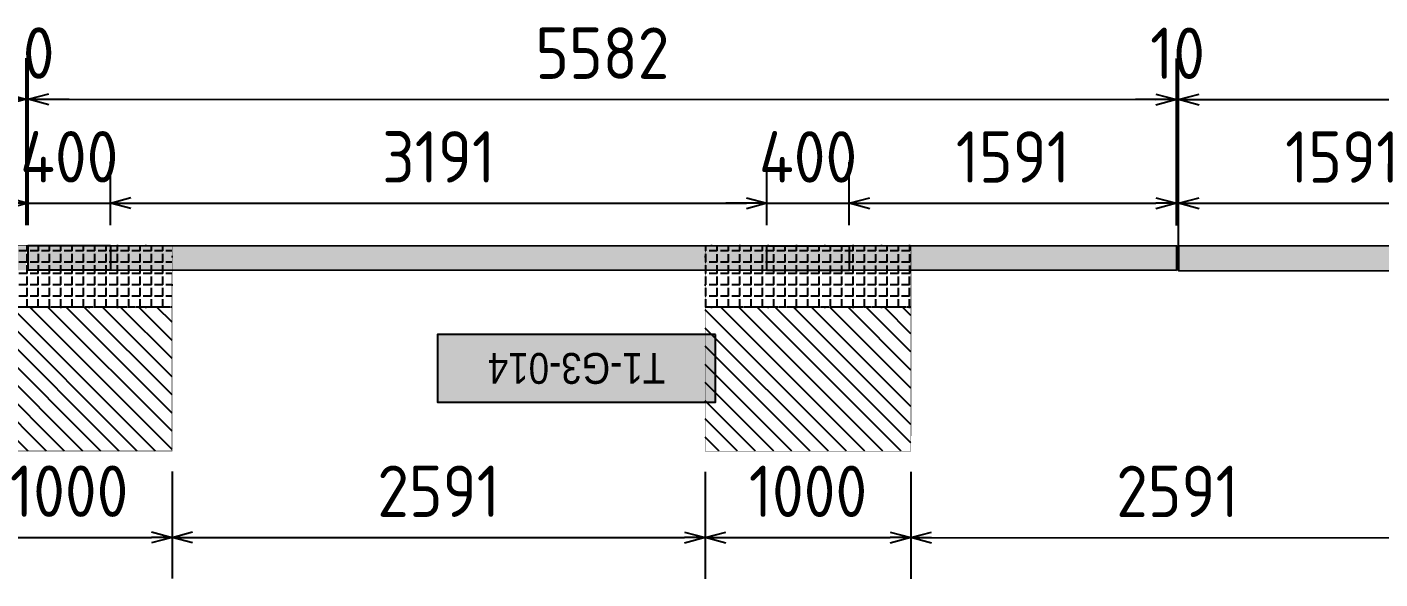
# Model space of a CAD drawing. Header units: centimetres. Extents: x -6122352 to 7132207, y -1694241 to 1947892.
# Drawn here: x 3284730 to 3291305, y 88878 to 91562 of the extents above; entities that cross this region are included whole.
import ezdxf
from ezdxf.enums import TextEntityAlignment as Align

# ---------------------------------------------------------------- set-up
doc = ezdxf.new("R2010")
doc.units = ezdxf.units.CM
doc.header["$MEASUREMENT"] = 0
doc.header["$PDMODE"] = 66
doc.header["$PDSIZE"] = 100
doc.linetypes.add('DASHED2', pattern=[0.375, 0.25, -0.125])
for name, color, linetype in [('@MI-FOOTINGS', 7, 'Continuous'), ('@MI-TYPE-01', 30, 'Continuous'), ('@MI-TYPE-02', 6, 'Continuous'), ('PANEL-TAGS', 7, 'Continuous')]:
    doc.layers.add(name, color=color, linetype=linetype)
doc.styles.add('PANELTAG_STYLE', font='arial.ttf')
doc.styles.add('Schueco-BEMSTIL', font='isocpeur.ttf', dxfattribs={"width": 0.9})
doc.dimstyles.new('MI- JWC-TXT-2.5 MM', dxfattribs={"dimscale": 1.5, "dimtxt": 2.5, "dimasz": 1, "dimexe": 2, "dimexo": 1, "dimgap": 1, "dimtad": 1, "dimdec": 0, "dimdsep": 46, "dimtxsty": 'Schueco-BEMSTIL', "dimblk": 'OPEN30', "dimcen": 0, "dimdle": 2, "dimclrd": 140, "dimclre": 8, "dimclrt": 40, "dimadec": 0, "dimazin": 2, "dimtfac": 1, "dimtdec": 0, "dimtix": 1, "dimtmove": 2, "dimatfit": 3, "dimldrblk": 'OPEN', "dimfxl": 2, "dimlwd": -1, "dimlwe": -1, "dimarcsym": 0})

# ---------------------------------------------------------------- blocks, each defined once
blk = doc.blocks.new('RCC COPING')
at = {"layer": '@MI-TYPE-01', "transparency": 33554679}
h = blk.add_hatch(color=8, dxfattribs=at)
h.dxf.hatch_style = 1
h.paths.add_polyline_path([(60, 200), (-60, 200), (-60, -200), (60, -200)])
at = {"layer": '@MI-TYPE-01', "color": 30}
blk.add_lwpolyline([(-60, 200), (60, 200), (60, -200), (-60, -200)], close=True, dxfattribs=at)
blk = doc.blocks.new('31309MM')
at = {"layer": '@MI-TYPE-01', "transparency": 33554679}
h = blk.add_hatch(color=30, dxfattribs=at)
h.dxf.hatch_style = 1
h.paths.add_polyline_path([(0, 120), (5581.9, 120), (5581.9, 0), (0, 0)])
h.paths.add_polyline_path([(5591.9, 0), (12764, 0), (12764, 120), (5591.9, 120)])
h.paths.add_polyline_path([(12774, 120), (18355.6, 120), (18355.6, -0.2), (12774, -0.2)])
h.paths.add_polyline_path([(18365.7, -0.2), (23537.4, -0.2), (23537.4, 120), (18365.7, 120)])
h.paths.add_polyline_path([(23547.4, 120), (30719.5, 120), (30719.5, 0), (23547.4, 0)])
h.paths.add_polyline_path([(30729.5, 0), (36309.3, 0), (36309.3, 120), (30729.5, 120)])
at = {"layer": '@MI-TYPE-01', "color": 30}
for points in [[(5591.9, 0), (12764, 0), (12764, 120), (5591.9, 120)], [(12774, 120), (18355.6, 120), (18355.6, -0.2), (12774, -0.2)]]:
    blk.add_lwpolyline(points, close=True, dxfattribs=at)
at = {"layer": '@MI-TYPE-01', "color": 240, "true_color": 0xed1f24, "rotation": 89.95700707059105}
for p in [(14564.6, 60), (18155.7, 60)]:
    blk.add_blockref('RCC COPING', p, dxfattribs=at)
blk = doc.blocks.new('A$Ceca04276')
at = {"layer": '@MI-TYPE-01', "color": 30, "rotation": 89.98971944707202}
blk.add_blockref('31309MM', (0.5, 9.9), dxfattribs=at)
blk = doc.blocks.new('T1-FOOTING')
at = {"transparency": 33554679}
h = blk.add_hatch(dxfattribs=at)
h.set_pattern_fill('ANGLE', color=256, scale=500)
h.set_pattern_definition([(0, (0, 0), (0, 137.5), [100, -37.5]), (90, (0, 0), (-137.5, 8e-15), [100, -37.5])])
h.paths.add_polyline_path([(-500, -300), (500, -300), (500, 0), (-500, 0)])
h.paths.add_polyline_path([(-499.75, -299.75), (499.75, -299.75), (499.75, -0.25), (-499.75, -0.25)], flags=16)
h = blk.add_hatch(dxfattribs=at)
h.set_pattern_fill('ANGLE', color=8, scale=200)
h.set_pattern_definition([(0, (0, 0), (0, 55), [40, -15]), (90, (0, 0), (-55, 3e-15), [40, -15])])
h.paths.add_polyline_path([(500, -300), (500, 0), (-500, 0), (-500, -300)])
h = blk.add_hatch(dxfattribs=at)
h.set_pattern_fill('ANSI31', color=8, scale=500)
h.paths.add_polyline_path([(500, -1000), (500, -300), (-500, -300), (-500, -1000)])
at = {"layer": '@MI-TYPE-01', "color": 240, "linetype": 'DASHED2', "true_color": 0xed1f24}
blk.add_line((-500, -300), (500, -300), dxfattribs=at)
at = {"layer": '@MI-TYPE-01', "color": 240, "true_color": 0xed1f24, "const_width": 2.5}
blk.add_lwpolyline([(-500, 0), (500, 0), (500, -1000), (-500, -1000)], close=True, dxfattribs=at)
blk = doc.blocks.new('_Open30')
at = {"color": 0, "linetype": 'ByBlock', "lineweight": -2}
for p, q in [((-1, 0.268), (0, 0)), ((0, 0), (-1, -0.268)), ((0, 0), (-1, 0))]:
    blk.add_line(p, q, dxfattribs=at)
blk = doc.blocks.new('*D1383')
at = {"layer": '@MI-TYPE-02', "color": 140, "transparency": 16777216}
for p, q in [((707.3, 24310.8), (707.3, 24410.8)), ((707.3, 24210.8), (707.3, 24200.7)), ((707.3, 24100.7), (707.4, 24000.7))]:
    blk.add_line(p, q, dxfattribs=at)
at = {"layer": '@MI-TYPE-02', "color": 8, "transparency": 16777216}
for p, q in [((96, 24210.7), (907.3, 24210.8)), ((96, 24200.6), (907.3, 24200.7))]:
    blk.add_line(p, q, dxfattribs=at)
at = {"layer": 'Defpoints', "color": 0, "transparency": 16777216}
for p in [(-4, 24210.7), (-4, 24200.6), (707.3, 24200.7)]:
    blk.add_point(p, dxfattribs=at)
at = {"layer": '@MI-TYPE-02', "color": 140, "transparency": 16777216, "xscale": 100, "yscale": 100, "zscale": 100}
for p, rotation in [((707.3, 24210.8), 270.0102658210683), ((707.3, 24200.7), 90.01026582106833)]:
    blk.add_blockref('_Open30', p, dxfattribs=dict(at, rotation=rotation))
at = {"layer": '@MI-TYPE-02', "color": 40, "transparency": 16777216, "insert": (932.3, 24205.8), "char_height": 250, "attachment_point": 5, "rotation": 270.01027, "style": 'Schueco-BEMSTIL'}
blk.add_mtext('10', dxfattribs=at)
blk = doc.blocks.new('_Open')
at = {"color": 0, "linetype": 'ByBlock', "lineweight": -2}
for p, q in [((-1, 0.2), (0, 0)), ((-1, -0.2), (0, 0)), ((0, 0), (-1, 0))]:
    blk.add_line(p, q, dxfattribs=at)
blk = doc.blocks.new('*D1384')
at = {"layer": '@MI-TYPE-02', "color": 8, "transparency": 16777216}
for p, q in [((96, 24200.6), (907.3, 24200.7)), ((97, 18618.9), (908.3, 18619.1))]:
    blk.add_line(p, q, dxfattribs=at)
at = {"layer": '@MI-TYPE-02', "color": 140, "transparency": 16777216}
blk.add_line((707.3, 24100.7), (708.3, 18719), dxfattribs=at)
at = {"layer": 'Defpoints', "color": 0, "transparency": 16777216}
for p in [(-4, 24200.6), (-3, 18618.9), (708.3, 18619)]:
    blk.add_point(p, dxfattribs=at)
at = {"layer": '@MI-TYPE-02', "color": 140, "transparency": 16777216, "xscale": 100, "yscale": 100, "zscale": 100}
for p, rotation in [((707.3, 24200.7), 90.01026582106833), ((708.3, 18619), 270.0102658210683)]:
    blk.add_blockref('_Open30', p, dxfattribs=dict(at, rotation=rotation))
at = {"layer": '@MI-TYPE-02', "color": 40, "transparency": 16777216, "insert": (932.8, 21409.9), "char_height": 250, "attachment_point": 5, "rotation": 270.01027, "style": 'Schueco-BEMSTIL'}
blk.add_mtext('5582', dxfattribs=at)
blk = doc.blocks.new('*D1385')
at = {"layer": '@MI-TYPE-02', "color": 140, "transparency": 16777216}
for p, q in [((708.3, 18719), (708.3, 18819)), ((708.3, 18619), (708.3, 18609)), ((708.3, 18509), (708.4, 18409))]:
    blk.add_line(p, q, dxfattribs=at)
at = {"layer": '@MI-TYPE-02', "color": 8, "transparency": 16777216}
for p, q in [((96.9, 18608.9), (908.3, 18609.1)), ((97, 18618.9), (908.3, 18619.1))]:
    blk.add_line(p, q, dxfattribs=at)
at = {"layer": 'Defpoints', "color": 0, "transparency": 16777216}
for p in [(-3.1, 18608.9), (-3, 18618.9), (708.3, 18609)]:
    blk.add_point(p, dxfattribs=at)
at = {"layer": '@MI-TYPE-02', "color": 140, "transparency": 16777216, "xscale": 100, "yscale": 100, "zscale": 100}
for p, rotation in [((708.3, 18619), 270.0102658210683), ((708.3, 18609), 90.01026582106833)]:
    blk.add_blockref('_Open30', p, dxfattribs=dict(at, rotation=rotation))
at = {"layer": '@MI-TYPE-02', "color": 40, "transparency": 16777216, "insert": (933.3, 18614.1), "char_height": 250, "attachment_point": 5, "rotation": 270.01027, "style": 'Schueco-BEMSTIL'}
blk.add_mtext('10', dxfattribs=at)
blk = doc.blocks.new('*D1386')
at = {"layer": '@MI-TYPE-02', "color": 8, "transparency": 16777216}
for p, q in [((96.9, 18608.9), (908.3, 18609.1)), ((98.1, 11436.8), (909.6, 11437))]:
    blk.add_line(p, q, dxfattribs=at)
at = {"layer": '@MI-TYPE-02', "color": 140, "transparency": 16777216}
blk.add_line((708.3, 18509), (709.6, 11536.9), dxfattribs=at)
at = {"layer": 'Defpoints', "color": 0, "transparency": 16777216}
for p in [(-3.1, 18608.9), (-1.9, 11436.8), (709.6, 11436.9)]:
    blk.add_point(p, dxfattribs=at)
at = {"layer": '@MI-TYPE-02', "color": 140, "transparency": 16777216, "xscale": 100, "yscale": 100, "zscale": 100}
for p, rotation in [((708.3, 18609), 90.01026582106833), ((709.6, 11436.9), 270.0102658210683)]:
    blk.add_blockref('_Open30', p, dxfattribs=dict(at, rotation=rotation))
at = {"layer": '@MI-TYPE-02', "color": 40, "transparency": 16777216, "insert": (934, 15023), "char_height": 250, "attachment_point": 5, "rotation": 270.01027, "style": 'Schueco-BEMSTIL'}
blk.add_mtext('7172', dxfattribs=at)
blk = doc.blocks.new('*D1341')
at = {"layer": '@MI-TYPE-02', "color": 140, "transparency": 16777216}
for p, q in [((382686.8, -172960.6), (382686.8, -172860.6)), ((382686.8, -173060.6), (382686.9, -173460.6)), ((382686.9, -173560.6), (382686.9, -173660.6))]:
    blk.add_line(p, q, dxfattribs=at)
at = {"layer": '@MI-TYPE-02', "color": 8, "transparency": 16777216}
for p, q in [((382579.8, -173060.6), (382886.8, -173060.6)), ((382579.6, -173460.6), (382886.9, -173460.6))]:
    blk.add_line(p, q, dxfattribs=at)
at = {"layer": 'Defpoints', "color": 0, "transparency": 16777216}
for p in [(382479.8, -173060.7), (382479.6, -173460.7), (382686.9, -173460.6)]:
    blk.add_point(p, dxfattribs=at)
at = {"layer": '@MI-TYPE-02', "color": 140, "transparency": 16777216, "xscale": 100, "yscale": 100, "zscale": 100}
for p, rotation in [((382686.8, -173060.6), 270.0102658210683), ((382686.9, -173460.6), 90.01026582106833)]:
    blk.add_blockref('_Open30', p, dxfattribs=dict(at, rotation=rotation))
at = {"layer": '@MI-TYPE-02', "color": 40, "transparency": 16777216, "insert": (382911.8, -173260.6), "char_height": 250, "attachment_point": 5, "rotation": 270.01027, "style": 'Schueco-BEMSTIL'}
blk.add_mtext('400', dxfattribs=at)
blk = doc.blocks.new('*D1390')
at = {"layer": '@MI-TYPE-02', "color": 8, "transparency": 16777216}
for p, q in [((95.8, 23800.6), (403.1, 23800.6)), ((96.7, 20609.6), (403.6, 20609.6))]:
    blk.add_line(p, q, dxfattribs=at)
at = {"layer": '@MI-TYPE-02', "color": 140, "transparency": 16777216}
blk.add_line((203.1, 23700.6), (203.6, 20709.6), dxfattribs=at)
at = {"layer": 'Defpoints', "color": 0, "transparency": 16777216}
for p in [(-4.2, 23800.6), (-3.3, 20609.5), (203.6, 20609.6)]:
    blk.add_point(p, dxfattribs=at)
at = {"layer": '@MI-TYPE-02', "color": 140, "transparency": 16777216, "xscale": 100, "yscale": 100, "zscale": 100}
for p, rotation in [((203.1, 23800.6), 90.01026582106833), ((203.6, 20609.6), 270.0102658210683)]:
    blk.add_blockref('_Open30', p, dxfattribs=dict(at, rotation=rotation))
at = {"layer": '@MI-TYPE-02', "color": 40, "transparency": 16777216, "insert": (428.3, 22205.1), "char_height": 250, "attachment_point": 5, "rotation": 270.01027, "style": 'Schueco-BEMSTIL'}
blk.add_mtext('3191', dxfattribs=at)
blk = doc.blocks.new('*D1391')
at = {"layer": '@MI-TYPE-02', "color": 140, "transparency": 16777216}
for p, q in [((203.6, 20709.6), (203.6, 20809.6)), ((203.6, 20609.6), (203.7, 20209.6)), ((203.7, 20109.6), (203.7, 20009.6))]:
    blk.add_line(p, q, dxfattribs=at)
at = {"layer": '@MI-TYPE-02', "color": 8, "transparency": 16777216}
for p, q in [((96.7, 20609.6), (403.6, 20609.6)), ((96.4, 20209.6), (403.7, 20209.6))]:
    blk.add_line(p, q, dxfattribs=at)
at = {"layer": 'Defpoints', "color": 0, "transparency": 16777216}
for p in [(-3.3, 20609.5), (-3.6, 20209.5), (203.7, 20209.6)]:
    blk.add_point(p, dxfattribs=at)
at = {"layer": '@MI-TYPE-02', "color": 140, "transparency": 16777216, "xscale": 100, "yscale": 100, "zscale": 100}
for p, rotation in [((203.6, 20609.6), 270.0102658210683), ((203.7, 20209.6), 90.01026582106833)]:
    blk.add_blockref('_Open30', p, dxfattribs=dict(at, rotation=rotation))
at = {"layer": '@MI-TYPE-02', "color": 40, "transparency": 16777216, "insert": (428.7, 20409.6), "char_height": 250, "attachment_point": 5, "rotation": 270.01027, "style": 'Schueco-BEMSTIL'}
blk.add_mtext('400', dxfattribs=at)
blk = doc.blocks.new('*D1392')
at = {"layer": '@MI-TYPE-02', "color": 8, "transparency": 16777216}
for p, q in [((96.4, 20209.6), (403.7, 20209.6)), ((96.4, 18618.9), (404, 18619))]:
    blk.add_line(p, q, dxfattribs=at)
at = {"layer": '@MI-TYPE-02', "color": 140, "transparency": 16777216}
blk.add_line((203.7, 20109.6), (204, 18719), dxfattribs=at)
at = {"layer": 'Defpoints', "color": 0, "transparency": 16777216}
for p in [(-3.6, 20209.5), (-3.6, 18618.9), (204, 18619)]:
    blk.add_point(p, dxfattribs=at)
at = {"layer": '@MI-TYPE-02', "color": 140, "transparency": 16777216, "xscale": 100, "yscale": 100, "zscale": 100}
for p, rotation in [((203.7, 20209.6), 90.01026582106833), ((204, 18619), 270.0102658210683)]:
    blk.add_blockref('_Open30', p, dxfattribs=dict(at, rotation=rotation))
at = {"layer": '@MI-TYPE-02', "color": 40, "transparency": 16777216, "insert": (428.8, 19414.3), "char_height": 250, "attachment_point": 5, "rotation": 270.01027, "style": 'Schueco-BEMSTIL'}
blk.add_mtext('1591', dxfattribs=at)
blk = doc.blocks.new('*D1393')
at = {"layer": '@MI-TYPE-02', "color": 8, "transparency": 16777216}
for p, q in [((96.4, 18608.9), (404, 18609)), ((97.1, 17018.1), (404.3, 17018.2))]:
    blk.add_line(p, q, dxfattribs=at)
at = {"layer": '@MI-TYPE-02', "color": 140, "transparency": 16777216}
blk.add_line((204, 18509), (204.3, 17118.2), dxfattribs=at)
at = {"layer": 'Defpoints', "color": 0, "transparency": 16777216}
for p in [(-3.6, 18608.9), (-2.9, 17018.1), (204.3, 17018.2)]:
    blk.add_point(p, dxfattribs=at)
at = {"layer": '@MI-TYPE-02', "color": 140, "transparency": 16777216, "xscale": 100, "yscale": 100, "zscale": 100}
for p, rotation in [((204, 18609), 90.01026582106833), ((204.3, 17018.2), 270.0102658210683)]:
    blk.add_blockref('_Open30', p, dxfattribs=dict(at, rotation=rotation))
at = {"layer": '@MI-TYPE-02', "color": 40, "transparency": 16777216, "insert": (429.1, 17813.6), "char_height": 250, "attachment_point": 5, "rotation": 270.01027, "style": 'Schueco-BEMSTIL'}
blk.add_mtext('1591', dxfattribs=at)
blk = doc.blocks.new('*D1398')
at = {"layer": '@MI-TYPE-02', "color": 8, "transparency": 16777216}
for p, q in [((-23.1, 18608.9), (404, 18609)), ((98.4, 9836.2), (405.6, 9836.2))]:
    blk.add_line(p, q, dxfattribs=at)
at = {"layer": '@MI-TYPE-02', "color": 140, "transparency": 16777216}
blk.add_line((204, 18509), (205.5, 9936.2), dxfattribs=at)
at = {"layer": 'Defpoints', "color": 0, "transparency": 16777216}
for p in [(-123.1, 18608.9), (-1.6, 9836.2), (205.6, 9836.2)]:
    blk.add_point(p, dxfattribs=at)
at = {"layer": '@MI-TYPE-02', "color": 140, "transparency": 16777216, "xscale": 100, "yscale": 100, "zscale": 100}
for p, rotation in [((204, 18609), 90.01026582106833), ((205.6, 9836.2), 270.0102658210683)]:
    blk.add_blockref('_Open30', p, dxfattribs=dict(at, rotation=rotation))
at = {"layer": '@MI-TYPE-02', "color": 40, "transparency": 16777216, "insert": (429.8, 14222.6), "char_height": 250, "attachment_point": 5, "rotation": 270.01027, "style": 'Schueco-BEMSTIL'}
blk.add_mtext('8773', dxfattribs=at)
blk = doc.blocks.new('*D1417')
at = {"layer": '@MI-TYPE-02', "color": 8, "transparency": 16777216}
for p, q in [((-1102.9, 24500.4), (-1623, 24500.3)), ((-1102.7, 23500.4), (-1622.9, 23500.3))]:
    blk.add_line(p, q, dxfattribs=at)
at = {"layer": '@MI-TYPE-02', "color": 140, "transparency": 16777216}
blk.add_line((-1423, 24400.3), (-1422.9, 23600.3), dxfattribs=at)
at = {"layer": 'Defpoints', "color": 0, "transparency": 16777216}
for p in [(-1002.9, 24500.4), (-1422.9, 23500.3), (-1002.7, 23500.4)]:
    blk.add_point(p, dxfattribs=at)
at = {"layer": '@MI-TYPE-02', "color": 140, "transparency": 16777216, "xscale": 100, "yscale": 100, "zscale": 100}
for p, rotation in [((-1423, 24500.3), 90.01026582106819), ((-1422.9, 23500.3), 270.0102658210682)]:
    blk.add_blockref('_Open30', p, dxfattribs=dict(at, rotation=rotation))
at = {"layer": '@MI-TYPE-02', "color": 40, "transparency": 16777216, "insert": (-1198, 24000.4), "char_height": 250, "attachment_point": 5, "rotation": 270.01027, "style": 'Schueco-BEMSTIL'}
blk.add_mtext('1000', dxfattribs=at)
blk = doc.blocks.new('*D1418')
at = {"layer": '@MI-TYPE-02', "color": 8, "transparency": 16777216}
for p, q in [((-1102.7, 23500.4), (-1622.9, 23500.3)), ((-1102.2, 20909.3), (-1622.4, 20909.2))]:
    blk.add_line(p, q, dxfattribs=at)
at = {"layer": '@MI-TYPE-02', "color": 140, "transparency": 16777216}
blk.add_line((-1422.8, 23400.3), (-1422.4, 21009.3), dxfattribs=at)
at = {"layer": 'Defpoints', "color": 0, "transparency": 16777216}
for p in [(-1002.7, 23500.4), (-1422.4, 20909.3), (-1002.2, 20909.4)]:
    blk.add_point(p, dxfattribs=at)
at = {"layer": '@MI-TYPE-02', "color": 140, "transparency": 16777216, "xscale": 100, "yscale": 100, "zscale": 100}
for p, rotation in [((-1422.9, 23500.3), 90.01026582106819), ((-1422.4, 20909.3), 270.0102658210682)]:
    blk.add_blockref('_Open30', p, dxfattribs=dict(at, rotation=rotation))
at = {"layer": '@MI-TYPE-02', "color": 40, "transparency": 16777216, "insert": (-1197.6, 22204.8), "char_height": 250, "attachment_point": 5, "rotation": 270.01027, "style": 'Schueco-BEMSTIL'}
blk.add_mtext('2591', dxfattribs=at)
blk = doc.blocks.new('*D1419')
at = {"layer": '@MI-TYPE-02', "color": 8, "transparency": 16777216}
for p, q in [((-1102.2, 20909.3), (-1622.4, 20909.2)), ((-1102.1, 19909.3), (-1622.2, 19909.2))]:
    blk.add_line(p, q, dxfattribs=at)
at = {"layer": '@MI-TYPE-02', "color": 140, "transparency": 16777216}
blk.add_line((-1422.4, 20809.3), (-1422.2, 20009.3), dxfattribs=at)
at = {"layer": 'Defpoints', "color": 0, "transparency": 16777216}
for p in [(-1002.2, 20909.4), (-1422.2, 19909.3), (-1002.1, 19909.4)]:
    blk.add_point(p, dxfattribs=at)
at = {"layer": '@MI-TYPE-02', "color": 140, "transparency": 16777216, "xscale": 100, "yscale": 100, "zscale": 100}
for p, rotation in [((-1422.4, 20909.3), 90.01026582106819), ((-1422.2, 19909.3), 270.0102658210682)]:
    blk.add_blockref('_Open30', p, dxfattribs=dict(at, rotation=rotation))
at = {"layer": '@MI-TYPE-02', "color": 40, "transparency": 16777216, "insert": (-1197.3, 20409.3), "char_height": 250, "attachment_point": 5, "rotation": 270.01027, "style": 'Schueco-BEMSTIL'}
blk.add_mtext('1000', dxfattribs=at)
blk = doc.blocks.new('*D1420')
at = {"layer": '@MI-TYPE-02', "color": 8, "transparency": 16777216}
for p, q in [((-1102.1, 19909.3), (-1622.2, 19909.2)), ((-1102.9, 17317.9), (-1621.8, 17317.8))]:
    blk.add_line(p, q, dxfattribs=at)
at = {"layer": '@MI-TYPE-02', "color": 140, "transparency": 16777216}
blk.add_line((-1422.2, 19809.3), (-1421.8, 17417.9), dxfattribs=at)
at = {"layer": 'Defpoints', "color": 0, "transparency": 16777216}
for p in [(-1002.1, 19909.4), (-1421.8, 17317.9), (-1002.9, 17318)]:
    blk.add_point(p, dxfattribs=at)
at = {"layer": '@MI-TYPE-02', "color": 140, "transparency": 16777216, "xscale": 100, "yscale": 100, "zscale": 100}
for p, rotation in [((-1422.2, 19909.3), 90.01026582106819), ((-1421.8, 17317.9), 270.0102658210682)]:
    blk.add_blockref('_Open30', p, dxfattribs=dict(at, rotation=rotation))
at = {"layer": '@MI-TYPE-02', "color": 40, "transparency": 16777216, "insert": (-1197, 18613.6), "char_height": 250, "attachment_point": 5, "rotation": 270.01027, "style": 'Schueco-BEMSTIL'}
blk.add_mtext('2591', dxfattribs=at)
blk = doc.blocks.new('PANELTAG')
at = {"layer": 'PANEL-TAGS', "color": 1}
blk.add_lwpolyline([(-13.5, -3.3), (13.5, -3.3), (13.5, 3.3), (-13.5, 3.3)], close=True, dxfattribs=at)
at = {"layer": 'PANEL-TAGS', "color": 40, "true_color": 0xffd700}
blk.add_solid([(-13.5, -3.3), (13.5, -3.3), (-13.5, 3.3), (13.5, 3.3)], dxfattribs=at)
at = {"layer": 'PANEL-TAGS', "color": 5, "style": 'PANELTAG_STYLE', "width": 0.85}
blk.add_attdef('TAGNO', text='', height=3, dxfattribs=at).set_placement((0, 0), align=Align.MIDDLE)
blk = doc.blocks.new('T1-PARTITON 2')
at = {"layer": '@MI-FOOTINGS', "color": 240, "true_color": 0xed1f24, "xscale": -1, "rotation": 270.0100462352146}
for p in [(-2.8, 24000.6), (-2.1, 20409.5)]:
    blk.add_blockref('T1-FOOTING', p, dxfattribs=at)
at = {"layer": '@MI-TYPE-02', "rotation": 0.02048826124247522}
blk.add_blockref('A$Ceca04276', (-1.3, 5835), dxfattribs=at)
at = {"layer": '@MI-TYPE-02'}
for base, p1, p2, picture, middle in [((-1422.9, 23500.3), (-1002.9, 24500.4), (-1002.7, 23500.4), '*D1417', (-1198, 24000.4)), ((707.3, 24200.7), (-4, 24210.7), (-4, 24200.6), '*D1383', (932.3, 24205.8)), ((708.3, 18619), (-4, 24200.6), (-3, 18618.9), '*D1384', (932.8, 21409.9)), ((203.6, 20609.6), (-4.2, 23800.6), (-3.3, 20609.5), '*D1390', (428.3, 22205.1)), ((-1422.4, 20909.3), (-1002.7, 23500.4), (-1002.2, 20909.4), '*D1418', (-1197.6, 22204.8)), ((-1422.2, 19909.3), (-1002.2, 20909.4), (-1002.1, 19909.4), '*D1419', (-1197.3, 20409.3)), ((203.7, 20209.6), (-3.3, 20609.5), (-3.6, 20209.5), '*D1391', (428.7, 20409.6)), ((204, 18619), (-3.6, 20209.5), (-3.6, 18618.9), '*D1392', (428.8, 19414.3)), ((-1421.8, 17317.9), (-1002.1, 19909.4), (-1002.9, 17318), '*D1420', (-1197, 18613.6)), ((708.3, 18609), (-3, 18618.9), (-3.1, 18608.9), '*D1385', (933.3, 18614.1)), ((205.6, 9836.2), (-123.1, 18608.9), (-1.6, 9836.2), '*D1398', (429.8, 14222.6)), ((204.3, 17018.2), (-3.6, 18608.9), (-2.9, 17018.1), '*D1393', (429.1, 17813.6)), ((709.6, 11436.9), (-3.1, 18608.9), (-1.9, 11436.8), '*D1386', (934, 15023))]:
    dim = blk.add_linear_dim(base=base, p1=p1, p2=p2, angle=90.01027, dimstyle='MI- JWC-TXT-2.5 MM', dxfattribs=at)
    dim.commit()
    dim.dimension.update_dxf_attribs({"geometry": picture, "text_midpoint": middle})
dim = blk.add_linear_dim(base=(203.1, 23800.6), p1=(-4, 24200.6), p2=(-4.2, 23800.6), angle=90.01027, dimstyle='MI- JWC-TXT-2.5 MM', dxfattribs=at)
dim.commit()
dim.dimension.update_dxf_attribs({"geometry": '*D1341', "text_midpoint": (428, 24000.6), "insert": (-382483.8, 197261.2)})
blk = doc.blocks.new('A$C60e8a156')
at = {"layer": '@MI-TYPE-01', "rotation": 359.977467402098}
blk.add_blockref('T1-PARTITON 2', (928.2, 947.3), dxfattribs=at)
at = {"layer": 'PANEL-TAGS'}
ref = blk.add_blockref('PANELTAG', (336.6, 22482.3), dxfattribs=dict(at, xscale=50.00000000000001, yscale=50.00000000000001, zscale=50.00000000000001, rotation=90.00000000000001))
ref.add_attrib('TAGNO', 'T1-G3-014', dxfattribs={"color": 5, "height": 150, "rotation": 90, "style": 'PANELTAG_STYLE', "width": 0.85}).set_placement((336.6, 22482.3), align=Align.MIDDLE_CENTER)

msp = doc.modelspace()

# ---------------------------------------------------------------- block references
at = {"layer": '@MI-TYPE-01', "rotation": 90}
msp.add_blockref('A$C60e8a156', (3309882.77367, 89565.65607), dxfattribs=at)

doc.saveas('drawing.dxf')
